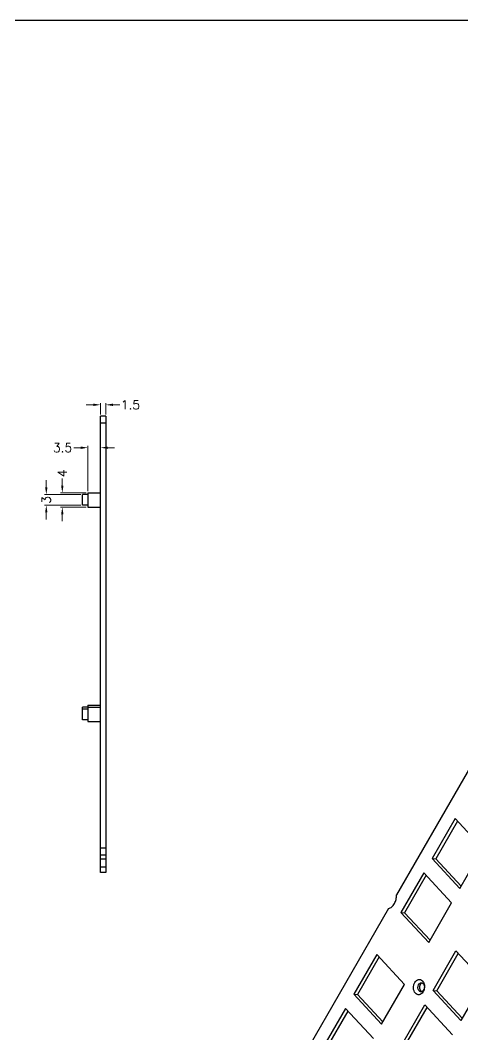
# Model space of a CAD drawing. Header units: millimetres. Extents: x 2563 to 3873, y -1388 to 61.
# Drawn here: x 3083.3 to 3207.6, y -1165.3 to -880.6 of the extents above; entities that cross this region are included whole.
import ezdxf

# ---------------------------------------------------------------- set-up
doc = ezdxf.new("R2010")
doc.units = ezdxf.units.MM
doc.header["$LTSCALE"] = 30.734
doc.header["$PDMODE"] = 3
doc.header["$PDSIZE"] = 8
doc.layers.get('0').update_dxf_attribs({"linetype": 'CONTINUOUS'})
doc.layers.get('Defpoints').update_dxf_attribs({"linetype": 'CONTINUOUS'})
doc.layers.add('dim', color=82, linetype='CONTINUOUS', lineweight=9)
doc.styles.add('ROMANC', font='romanc.shx', dxfattribs={"bigfont": 'gbcbig.shx'})
doc.dimstyles.new('YanXiu', dxfattribs={"dimtxt": 2.5, "dimasz": 2.2, "dimexe": 0.66, "dimexo": 0.66, "dimgap": 0.66, "dimtad": 0, "dimdsep": 46, "dimtxsty": 'ROMANC', "dimcen": 0, "dimclrd": 256, "dimclre": 131, "dimclrt": 42, "dimazin": 2, "dimtfac": 1, "dimtofl": 0, "dimtmove": 0, "dimatfit": 3, "dimfxl": 1, "dimlwd": 5, "dimlwe": 5, "dimarcsym": 0})

# ---------------------------------------------------------------- blocks, each defined once
blk = doc.blocks.new('*D4')
at = {"layer": 'Defpoints', "color": 0}
for p in [(3107.28, -988.51), (3105.78, -991.7), (3107.28, -991.7)]:
    blk.add_point(p, dxfattribs=at)
at = {"layer": 'dim', "lineweight": 5}
for p, q in [((3103.78, -988.51), (3101.78, -988.51)), ((3109.28, -988.51), (3111.28, -988.51))]:
    blk.add_line(p, q, dxfattribs=at)
at = {"layer": 'dim', "color": 131, "lineweight": 5}
for p, q in [((3105.78, -991.2), (3105.78, -988.01)), ((3107.28, -991.2), (3107.28, -988.01))]:
    blk.add_line(p, q, dxfattribs=at)
at = {"layer": 'dim'}
for points in [[(3103.78, -988.17), (3103.78, -988.84), (3105.78, -988.51)], [(3109.28, -988.17), (3109.28, -988.84), (3107.28, -988.51)]]:
    blk.add_solid(points, dxfattribs=at)
at = {"layer": 'dim', "color": 42, "insert": (3114.22, -988.51), "char_height": 2.5, "attachment_point": 5, "style": 'ROMANC'}
blk.add_mtext('1.5', dxfattribs=at)
blk = doc.blocks.new('*D5')
at = {"layer": 'Defpoints', "color": 0}
for p in [(3095.08, -1013.2), (3102.28, -1013.2), (3102.28, -1017.2)]:
    blk.add_point(p, dxfattribs=at)
at = {"layer": 'dim', "lineweight": 5}
for p, q in [((3095.08, -1011.2), (3095.08, -1009.2)), ((3095.08, -1019.2), (3095.08, -1021.2))]:
    blk.add_line(p, q, dxfattribs=at)
at = {"layer": 'dim', "color": 131, "lineweight": 5}
for p, q in [((3101.78, -1013.2), (3094.58, -1013.2)), ((3101.78, -1017.2), (3094.58, -1017.2))]:
    blk.add_line(p, q, dxfattribs=at)
at = {"layer": 'dim'}
for points in [[(3094.75, -1011.2), (3095.41, -1011.2), (3095.08, -1013.2)], [(3094.75, -1019.2), (3095.41, -1019.2), (3095.08, -1017.2)]]:
    blk.add_solid(points, dxfattribs=at)
at = {"layer": 'dim', "color": 42, "insert": (3095.08, -1007.75), "char_height": 2.5, "attachment_point": 5, "rotation": 90, "style": 'ROMANC'}
blk.add_mtext('4', dxfattribs=at)
blk = doc.blocks.new('*D6')
at = {"layer": 'Defpoints', "color": 0}
for p in [(3090.58, -1013.7), (3100.78, -1013.7), (3100.78, -1016.7)]:
    blk.add_point(p, dxfattribs=at)
at = {"layer": 'dim', "lineweight": 5}
for p, q in [((3090.58, -1011.7), (3090.58, -1009.7)), ((3090.58, -1018.7), (3090.58, -1020.7))]:
    blk.add_line(p, q, dxfattribs=at)
at = {"layer": 'dim', "color": 131, "lineweight": 5}
for p, q in [((3100.28, -1013.7), (3090.08, -1013.7)), ((3100.28, -1016.7), (3090.08, -1016.7))]:
    blk.add_line(p, q, dxfattribs=at)
at = {"layer": 'dim'}
for points in [[(3090.25, -1011.7), (3090.91, -1011.7), (3090.58, -1013.7)], [(3090.25, -1018.7), (3090.91, -1018.7), (3090.58, -1016.7)]]:
    blk.add_solid(points, dxfattribs=at)
at = {"layer": 'dim', "color": 42, "insert": (3090.58, -1015.2), "char_height": 2.5, "attachment_point": 5, "rotation": 90, "style": 'ROMANC'}
blk.add_mtext('3', dxfattribs=at)
blk = doc.blocks.new('*D34')
at = {"layer": 'Defpoints', "color": 0}
for p in [(3105.78, -991.7), (3102.28, -1000.54), (3102.28, -1013.2)]:
    blk.add_point(p, dxfattribs=at)
at = {"layer": 'dim', "color": 131, "lineweight": 5}
for p, q in [((3105.78, -992.2), (3105.78, -1001.04)), ((3102.28, -1012.7), (3102.28, -1000.04))]:
    blk.add_line(p, q, dxfattribs=at)
at = {"layer": 'dim', "lineweight": 5}
for p, q in [((3100.28, -1000.54), (3098.28, -1000.54)), ((3107.78, -1000.54), (3109.78, -1000.54))]:
    blk.add_line(p, q, dxfattribs=at)
at = {"layer": 'dim'}
for points in [[(3100.28, -1000.21), (3100.28, -1000.88), (3102.28, -1000.54)], [(3107.78, -1000.21), (3107.78, -1000.88), (3105.78, -1000.54)]]:
    blk.add_solid(points, dxfattribs=at)
at = {"layer": 'dim', "color": 42, "insert": (3095.16, -1000.54), "char_height": 2.5, "attachment_point": 5, "style": 'ROMANC'}
blk.add_mtext('3.5', dxfattribs=at)

msp = doc.modelspace()

# ---------------------------------------------------------------- linework, layer by layer
at = {"color": 7, "linetype": 'Continuous'}
for p, q in [((3105.777, -1119.742), (3105.777, -991.702)), ((3107.277, -991.702), (3105.777, -991.702)), ((3107.277, -991.702), (3107.277, -1119.742)), ((3107.277, -993.702), (3105.777, -993.702)), ((3102.277, -1013.202), (3102.277, -1017.202)), ((3102.277, -1013.202), (3105.777, -1013.202)), ((3100.777, -1016.702), (3100.777, -1013.702)), ((3102.277, -1013.702), (3100.777, -1013.702)), ((3102.277, -1016.702), (3100.777, -1016.702)), ((3102.277, -1017.202), (3105.777, -1017.202)), ((3241.643, -1034.778), (3188.974, -1126.003)), ((3102.277, -1072.827), (3105.777, -1072.827)), ((3102.277, -1072.827), (3102.277, -1077.402)), ((3102.277, -1073.327), (3100.777, -1073.327)), ((3100.777, -1076.902), (3100.777, -1073.327)), ((3102.277, -1073.902), (3100.777, -1073.902)), ((3102.277, -1073.402), (3105.777, -1073.402)), ((3102.277, -1076.902), (3100.777, -1076.902)), ((3102.277, -1077.402), (3105.777, -1077.402)), ((3205.422, -1104.643), (3198.974, -1115.81)), ((3206.085, -1105.359), (3200.01, -1115.88)), ((3213.224, -1113.061), (3205.422, -1104.643)), ((3107.277, -1112.902), (3105.777, -1112.902)), ((3206.777, -1124.229), (3213.224, -1113.061)), ((3107.277, -1114.902), (3105.777, -1114.902)), ((3105.777, -1115.902), (3107.277, -1115.902)), ((3198.974, -1115.81), (3206.777, -1124.229)), ((3198.974, -1115.81), (3200.01, -1115.88)), ((3200.01, -1115.88), (3207.15, -1123.583)), ((3107.277, -1118.242), (3105.777, -1118.242)), ((3107.277, -1119.742), (3105.777, -1119.742)), ((3196.649, -1119.839), (3190.201, -1131.006)), ((3197.312, -1120.554), (3191.237, -1131.076)), ((3204.451, -1128.257), (3196.649, -1119.839)), ((3186.748, -1129.859), (3134.631, -1220.127)), ((3198.004, -1139.424), (3204.451, -1128.257)), ((3190.201, -1131.006), (3198.004, -1139.424)), ((3190.201, -1131.006), (3191.237, -1131.076)), ((3191.237, -1131.076), (3198.377, -1138.778)), ((3183.431, -1142.732), (3176.984, -1153.899)), ((3184.095, -1143.447), (3178.02, -1153.969)), ((3191.234, -1151.15), (3183.431, -1142.732)), ((3199.221, -1152.905), (3205.668, -1141.738)), ((3200.257, -1152.975), (3206.331, -1142.453)), ((3205.668, -1141.738), (3213.471, -1150.156)), ((3184.787, -1162.317), (3191.234, -1151.15)), ((3207.023, -1161.323), (3199.221, -1152.905)), ((3199.221, -1152.905), (3200.257, -1152.975)), ((3207.396, -1160.677), (3200.257, -1152.975)), ((3213.471, -1150.156), (3207.023, -1161.323)), ((3176.984, -1153.899), (3184.787, -1162.317)), ((3176.984, -1153.899), (3178.02, -1153.969)), ((3178.02, -1153.969), (3185.16, -1161.671)), ((3174.658, -1157.927), (3168.211, -1169.094)), ((3175.322, -1158.643), (3169.247, -1169.164)), ((3182.461, -1166.345), (3174.658, -1157.927)), ((3190.447, -1168.1), (3196.895, -1156.933)), ((3191.484, -1168.17), (3197.558, -1157.649)), ((3196.895, -1156.933), (3204.698, -1165.351))]:
    msp.add_line(p, q, dxfattribs=at)
msp.add_lwpolyline([(2563.129, -880.593), (3450.569, -880.593), (3450.569, -1388.473), (2563.129, -1388.473)], close=True)
for centre, radius, start, end in [((3194.442, -1151.687), 2.369, 19.34518, 21.50483), ((3195.861, -1152.527), 0.673, 249.4994, 254.31806), ((3195.855, -1152.546), 0.653, 254.34493, 266.14095), ((3195.845, -1152.489), 0.711, 285.6252, 289.42101), ((3194.54, -1152.087), 2.23, 325.30026, 330.02624)]:
    msp.add_arc(centre, radius, start, end, dxfattribs=at)
for points, knots in [([(3186.748, -1129.859), (3187.079, -1129.778), (3187.74, -1129.416), (3188.465, -1128.498), (3188.913, -1127.315), (3188.993, -1126.443), (3188.974, -1126.003)], [0, 0, 0, 0, 0.2143395, 0.4562139, 0.7227617, 1, 1, 1, 1]), ([(3194.283, -1153.624), (3193.938, -1153.251), (3193.666, -1152.431), (3193.748, -1151.375), (3194.025, -1150.618), (3194.49, -1150.039), (3195.101, -1149.726), (3195.764, -1149.779), (3196.117, -1150.036), (3196.263, -1150.194)], [0, 0, 0, 0, 0.2627513, 0.407557, 0.5469772, 0.6729125, 0.7839529, 0.8884344, 1, 1, 1, 1]), ([(3195.074, -1152.523), (3194.986, -1152.265), (3194.953, -1151.71), (3195.171, -1151.191), (3195.344, -1150.996)], [0, 0, 0, 0, 0.5116141, 1, 1, 1, 1]), ([(3195.319, -1152.948), (3195.293, -1152.919), (3195.189, -1152.792), (3195.115, -1152.642), (3195.074, -1152.523)], [0, 0, 0, 0, 0.2365284, 1, 1, 1, 1]), ([(3195.625, -1153.157), (3195.597, -1153.147), (3195.483, -1153.096), (3195.383, -1153.017), (3195.319, -1152.948)], [0, 0, 0, 0, 0.2418604, 1, 1, 1, 1]), ([(3195.344, -1150.996), (3195.427, -1150.902), (3195.62, -1150.747), (3195.866, -1150.696), (3195.979, -1150.703)], [0, 0, 0, 0, 0.5251894, 1, 1, 1, 1]), ([(3195.406, -1152.013), (3195.405, -1152.083), (3195.418, -1152.354), (3195.499, -1152.623), (3195.601, -1152.795)], [0, 0, 0, 0, 0.261664, 1, 1, 1, 1]), ([(3195.758, -1151.024), (3195.731, -1151.055), (3195.624, -1151.189), (3195.546, -1151.345), (3195.502, -1151.468)], [0, 0, 0, 0, 0.2391772, 1, 1, 1, 1]), ([(3195.734, -1152.976), (3195.755, -1152.999), (3195.842, -1153.084), (3195.948, -1153.15), (3196.031, -1153.182)], [0, 0, 0, 0, 0.2601906, 1, 1, 1, 1]), ([(3196.169, -1150.755), (3196.131, -1150.766), (3195.976, -1150.823), (3195.842, -1150.93), (3195.758, -1151.024)], [0, 0, 0, 0, 0.237164, 1, 1, 1, 1]), ([(3196.702, -1152.462), (3196.645, -1152.623), (3196.489, -1152.91), (3196.221, -1153.111), (3196.081, -1153.16)], [0, 0, 0, 0, 0.5349824, 1, 1, 1, 1]), ([(3196.263, -1150.194), (3196.303, -1150.236), (3196.46, -1150.425), (3196.578, -1150.645), (3196.647, -1150.819)], [0, 0, 0, 0, 0.2380765, 1, 1, 1, 1]), ([(3196.471, -1150.954), (3196.525, -1151.012), (3196.726, -1151.293), (3196.802, -1151.652), (3196.799, -1151.917)], [0, 0, 0, 0, 0.2303945, 1, 1, 1, 1]), ([(3196.821, -1151.61), (3196.83, -1151.75), (3196.829, -1152.297), (3196.675, -1152.849), (3196.472, -1153.201)], [0, 0, 0, 0, 0.256167, 1, 1, 1, 1]), ([(3196.678, -1150.902), (3196.697, -1150.958), (3196.769, -1151.188), (3196.808, -1151.428), (3196.821, -1151.61)], [0, 0, 0, 0, 0.2445506, 1, 1, 1, 1]), ([(3196.373, -1153.357), (3196.246, -1153.54), (3195.95, -1153.854), (3195.364, -1154.098), (3194.75, -1154.017), (3194.421, -1153.773), (3194.283, -1153.624)], [0, 0, 0, 0, 0.2734501, 0.5171602, 0.7503839, 1, 1, 1, 1])]:
    msp.add_open_spline(points, degree=3, knots=knots, dxfattribs=at)
for points in [[(3195.502, -1151.468), (3195.44, -1151.641), (3195.408, -1151.828), (3195.406, -1152.013)], [(3195.601, -1152.795), (3195.639, -1152.86), (3195.683, -1152.921), (3195.734, -1152.976)], [(3195.979, -1150.703), (3196.045, -1150.708), (3196.112, -1150.723), (3196.173, -1150.747)], [(3196.173, -1150.747), (3196.227, -1150.768), (3196.279, -1150.795), (3196.326, -1150.828)], [(3196.326, -1150.828), (3196.379, -1150.864), (3196.427, -1150.907), (3196.471, -1150.954)], [(3196.799, -1151.917), (3196.796, -1152.101), (3196.764, -1152.288), (3196.702, -1152.462)], [(3196.036, -1153.174), (3195.963, -1153.194), (3195.886, -1153.203), (3195.811, -1153.198)]]:
    msp.add_open_spline(points, degree=3, dxfattribs=at)

# ---------------------------------------------------------------- dimensions: what is measured, and where the dimension line sits
at = {"layer": 'dim'}
for base, p2, picture, middle in [((3107.277, -988.506), (3107.277, -991.702), '*D4', (3114.217, -988.506)), ((3102.277, -1000.543), (3102.277, -1013.202), '*D34', (3095.158, -1000.543))]:
    dim = msp.add_linear_dim(base=base, p1=(3105.777, -991.702), p2=p2, dimstyle='YanXiu', override={"dimasz": 2, "dimexe": 0.49975, "dimexo": 0.49975, "dimgap": 0.49975}, dxfattribs=at)
    dim.commit()
    dim.dimension.update_dxf_attribs({"geometry": picture, "text_midpoint": middle})
dim = msp.add_linear_dim(base=(3095.079, -1013.202), p1=(3102.277, -1017.202), p2=(3102.277, -1013.202), angle=90, dimstyle='YanXiu', override={"dimasz": 2, "dimexe": 0.49975, "dimexo": 0.49975, "dimgap": 0.49975}, dxfattribs=at)
dim.commit()
dim.dimension.update_dxf_attribs({"geometry": '*D5', "text_midpoint": (3095.079, -1007.75), "dimtype": 160})
dim = msp.add_linear_dim(base=(3090.579, -1013.702), p1=(3100.777, -1016.702), p2=(3100.777, -1013.702), angle=90, dimstyle='YanXiu', override={"dimasz": 2, "dimexe": 0.49975, "dimexo": 0.49975, "dimgap": 0.49975}, dxfattribs=at)
dim.commit()
dim.dimension.update_dxf_attribs({"geometry": '*D6', "text_midpoint": (3090.579, -1015.202)})

doc.saveas('drawing.dxf')
